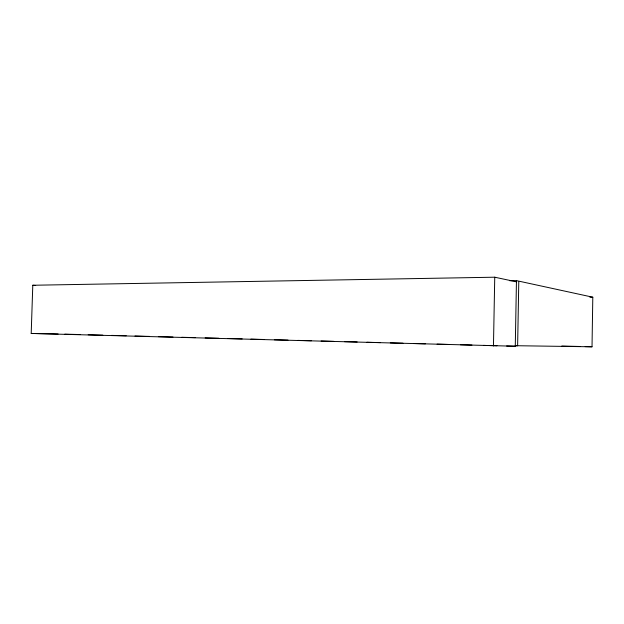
<?xml version="1.0" encoding="UTF-8"?>
<svg xmlns="http://www.w3.org/2000/svg" width="624" height="624" viewBox="0 0 624 624"><rect width="100%" height="100%" fill="white"/><g stroke="black" fill="none" stroke-linecap="round" stroke-linejoin="round"><path stroke-width="0.94" d="M515.284 345.704L592.02 346.796L592.8 297.203L516.461 280.628L509.73 280.73M518.778 281.814L517.624 345.766L515.362 345.704M493.459 345.969L494.746 277.204L32.791 285.254L31.2 333.45L515.276 346.242L516.461 280.628M589.883 297.219L592.8 297.203M31.2 333.45L58.118 334.012M64.849 334.152L80.402 334.558M561.811 346.016L580.328 346.492M585.203 346.624L592.02 346.796M88.195 334.76L102.82 335.158M111.587 335.392L126.204 335.782M134.979 336.024L149.596 336.414M158.363 336.648L172.988 337.046M181.756 337.28L195.398 337.646M205.148 337.904L218.79 338.27M227.557 338.512L242.182 338.902M250.949 339.136L264.592 339.503M274.342 339.768L287.984 340.135M297.726 340.392L311.376 340.759M321.118 341.024L333.785 341.367M344.51 341.656L357.178 341.991M366.928 342.256L380.57 342.623M390.312 342.88L402.979 343.223M413.704 343.512L425.396 343.824M437.089 344.144L448.789 344.456M460.395 344.768L471.955 345.08M483.506 345.392L496.977 345.751M506.61 346.008L515.276 346.242M32.791 285.254L35.669 285.488M494.746 277.204L516.438 281.83"/></g></svg>
